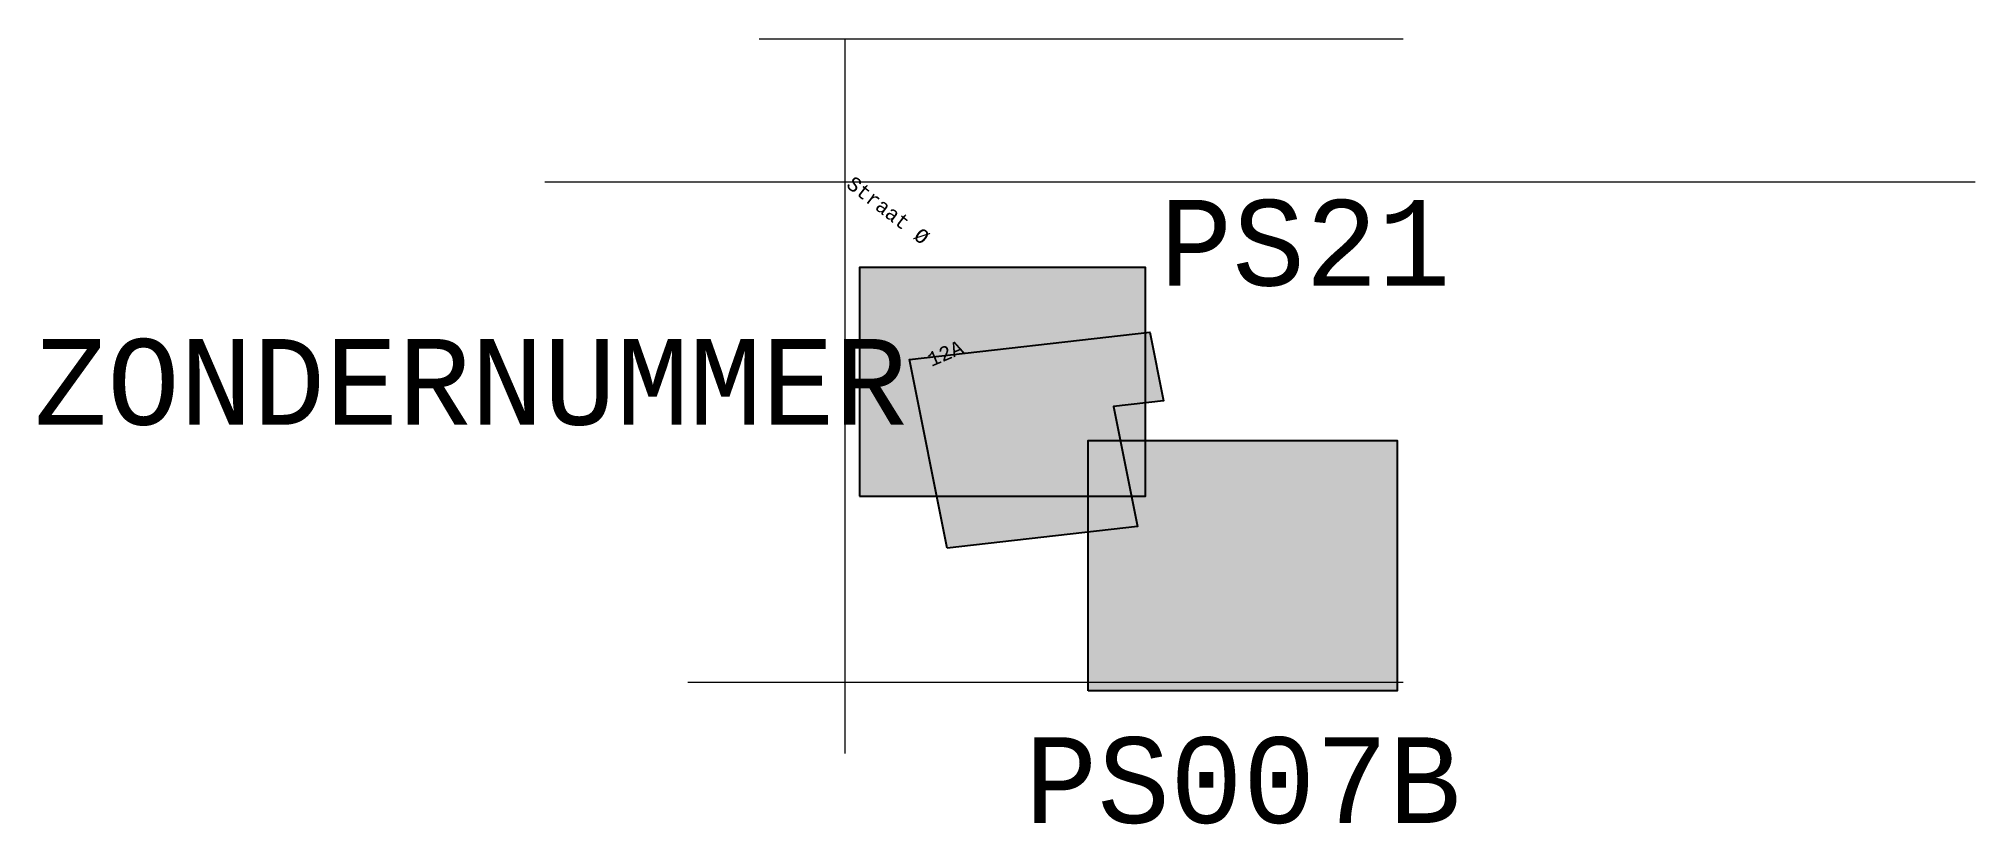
# Model space of a CAD drawing. Header units: metres. Extents: x 154945 to 155080, y 462985 to 463040.
import ezdxf
from ezdxf.enums import TextEntityAlignment as Align

# ---------------------------------------------------------------- set-up
doc = ezdxf.new("R2010")
doc.units = ezdxf.units.M
for name, color, linetype, true_color in [('BGT_VECTOR_OMTREK', 7, 'Continuous', 0x9b9b9b), ('BGT_WEGDEEL', 7, 'Continuous', 0x919191), ('KAD_GRENS', 7, 'Continuous', 0x6e6e6e), ('KAD_HUISNUMMER', 7, 'Continuous', 0x5f5f5f), ('KAD_STRAATNAAM', 7, 'Continuous', 0x737373), ('PROEFSLEUVEN_LABEL', 7, 'Continuous', 0xd21f54), ('PROEFSLEUVEN_OMTREK', 7, 'Continuous', 0x787878), ('PROEFSLEUVEN_VLAK', 7, 'Continuous', 0xffffff)]:
    doc.layers.add(name, color=color, linetype=linetype, true_color=true_color)
doc.styles.add('KADASTRALE_LABELS', font='LiberationMono-Regular.ttf')
doc.styles.add('PROEFSLEUVEN_LIBMONO', font='LiberationMono-Regular.ttf')

msp = doc.modelspace()

# ---------------------------------------------------------------- hatches: boundary and pattern name
at = {"layer": 'PROEFSLEUVEN_VLAK', "true_color": 0xffffff}
for points in [[(155002, 463008), (155022, 463008), (155022, 463024), (155002, 463024)], [(155008.14, 463004.36), (155005.5, 463017.56), (155022.3, 463019.48), (155023.26, 463014.68), (155019.76, 463014.28), (155021.44, 463005.88)], [(155018, 462994.4), (155018, 463011.9), (155039.6, 463011.9), (155039.6, 462994.4)]]:
    msp.add_hatch(color=7, dxfattribs=at).paths.add_polyline_path(points)

# ---------------------------------------------------------------- linework, layer by layer
at = {"layer": 'BGT_VECTOR_OMTREK', "color": 8, "lineweight": 9, "true_color": 0x9b9b9b}
msp.add_lwpolyline([(154995, 463040), (155040, 463040)], dxfattribs=at)
at = {"layer": 'BGT_WEGDEEL', "color": 8, "lineweight": 9, "true_color": 0x919191}
msp.add_lwpolyline([(154990, 462995), (155040, 462995)], dxfattribs=at)
at = {"layer": 'KAD_GRENS', "color": 8, "lineweight": 13}
for points in [[(155001, 462990), (155001, 463040)], [(154980, 463030), (155080, 463030)]]:
    msp.add_lwpolyline(points, dxfattribs=at)
at = {"layer": 'PROEFSLEUVEN_OMTREK', "color": 7, "lineweight": 25, "true_color": 0x787878}
for points in [[(155002, 463008), (155022, 463008), (155022, 463024), (155002, 463024), (155002, 463008)], [(155008.14, 463004.36), (155005.5, 463017.56), (155022.3, 463019.48), (155023.26, 463014.68), (155019.76, 463014.28), (155021.44, 463005.88), (155008.14, 463004.36)], [(155018, 462994.4), (155018, 463011.9), (155039.6, 463011.9), (155039.6, 462994.4), (155018, 462994.4)]]:
    msp.add_lwpolyline(points, dxfattribs=at)

# ---------------------------------------------------------------- texts
at = {"layer": 'KAD_HUISNUMMER', "color": 8, "style": 'KADASTRALE_LABELS'}
msp.add_text('12A', height=1, rotation=23, dxfattribs=at).set_placement((155008, 463018), align=Align.MIDDLE_CENTER)
at = {"layer": 'KAD_STRAATNAAM', "color": 8, "style": 'KADASTRALE_LABELS'}
msp.add_text('Straat Ø', height=1, rotation=322.5, dxfattribs=at).set_placement((155004, 463028), align=Align.MIDDLE_CENTER)
at = {"layer": 'PROEFSLEUVEN_LABEL', "color": 7, "true_color": 0xd21f54, "style": 'PROEFSLEUVEN_LIBMONO'}
for s, p in [('PS21', (155033.15, 463025.73)), ('ZONDERNUMMER', (154974.83, 463016)), ('PS007B', (155028.8, 462988.15))]:
    msp.add_text(s, height=6, dxfattribs=at).set_placement(p, align=Align.MIDDLE_CENTER)

doc.saveas('drawing.dxf')
